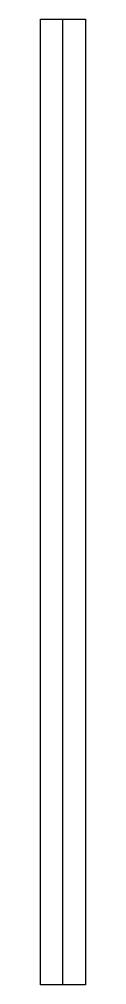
# Model space of a CAD drawing. Extents: x -300 to -290, y -68 to 148.
import ezdxf

# ---------------------------------------------------------------- set-up
doc = ezdxf.new("R2010")
doc.units = 0
doc.header["$MEASUREMENT"] = 0
doc.layers.get('0').update_dxf_attribs({"linetype": 'CONTINUOUS'})

msp = doc.modelspace()

# ---------------------------------------------------------------- linework, layer by layer
for p, q in [((-300.12, 148.29), (-295.12, 148.29)), ((-300.12, -67.71), (-300.12, 148.29)), ((-295.12, -67.71), (-295.12, 148.29)), ((-295.12, 148.29), (-290.12, 148.29)), ((-290.12, 148.29), (-290.12, -67.71)), ((-295.12, -67.71), (-300.12, -67.71)), ((-290.12, -67.71), (-295.12, -67.71))]:
    msp.add_line(p, q)

doc.saveas('drawing.dxf')
